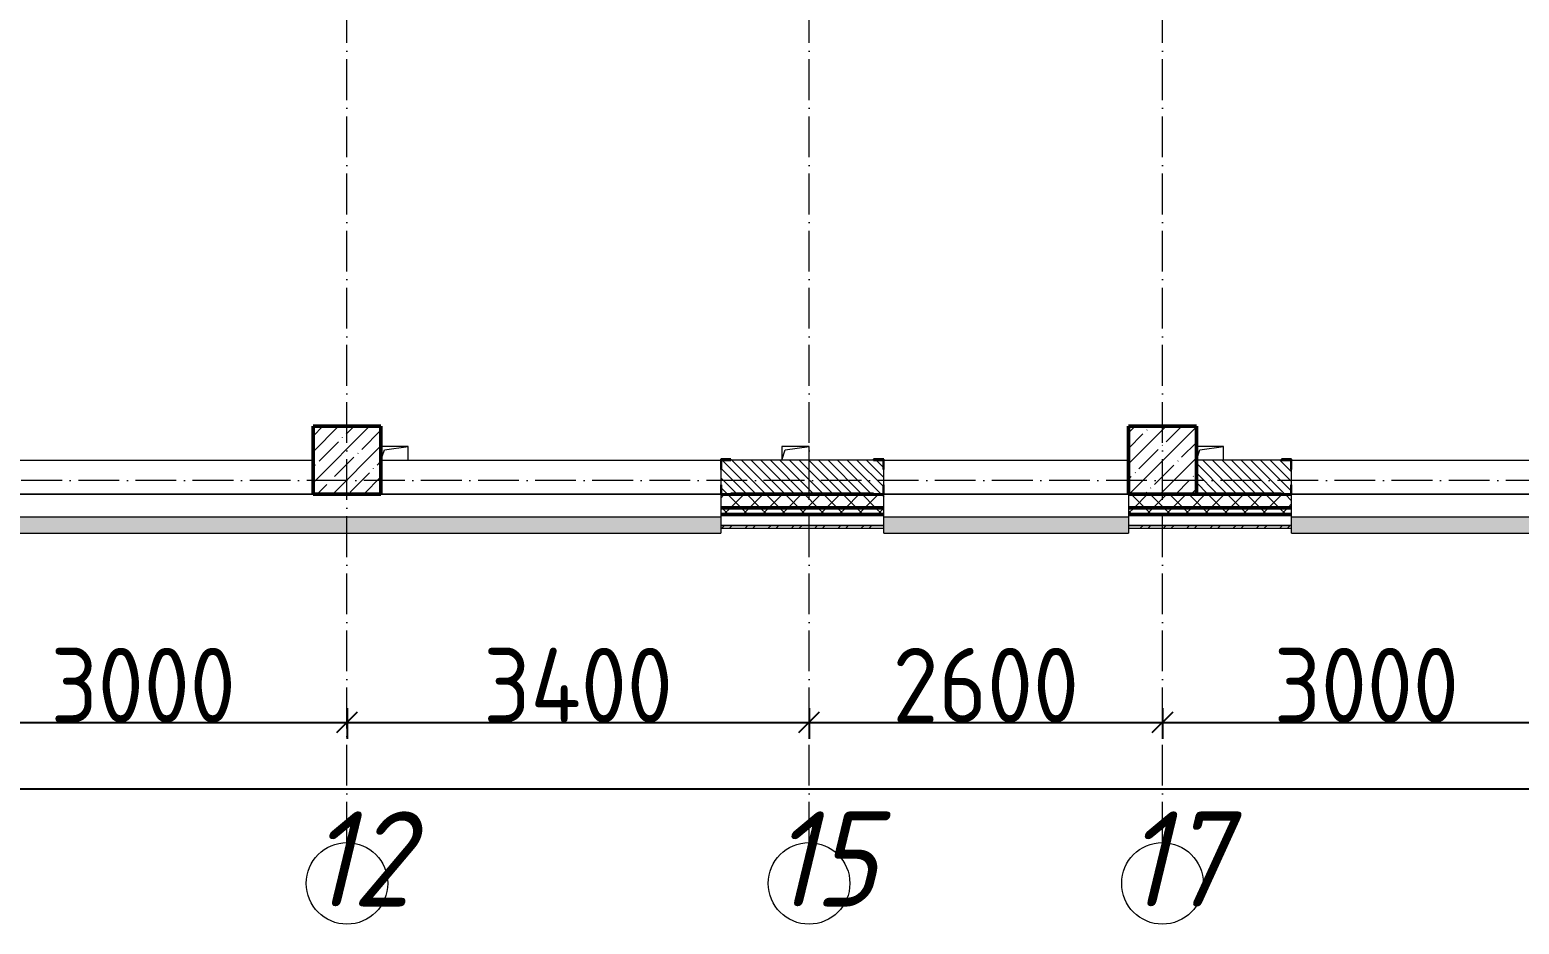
# Model space of a CAD drawing. Header units: millimetres. Extents: x -12989 to 629078, y -109036 to 555275.
# Drawn here: x 541226 to 552185, y -95598 to -89020 of the extents above; entities that cross this region are included whole.
import ezdxf

# ---------------------------------------------------------------- set-up
doc = ezdxf.new("R2010")
doc.units = ezdxf.units.MM
doc.linetypes.add('50_200_ШТРИХ_1Т_ш5_п1_п1_', pattern=[700, 500, -100, 0, -100])
for name, color, linetype, lineweight in [('A-____-____-DIMS', 7, 'Continuous', 9), ('A-GENM-____-MCUT', 7, 'Continuous', 25), ('A-GENM-____-OTLN', 7, 'Continuous', 9), ('A-GENM-____-OTLN-1', 7, 'Continuous', 25), ('A-GLAZ-____-OTLN', 7, 'Continuous', 9), ('A-WALL-____-MCUT-2', 7, 'Continuous', 50), ('A-WALL-____-MCUT-3', 7, 'Continuous', 9), ('A-WALL-____-OTLN', 7, 'Continuous', 9), ('A-WALL-____-PATT-1', 7, 'Continuous', 9), ('A-WALL-FNSH-MCUT-1', 7, 'Continuous', 9), ('S-COLS-____-MCUT', 7, 'Continuous', 50), ('S-COLS-____-OTLN', 7, 'Continuous', 9), ('S-GRID-____-IDEN', 7, 'Continuous', 9), ('S-GRID-____-OTLN-1', 7, '50_200_ШТРИХ_1Т_ш5_п1_п1_', 9)]:
    doc.layers.add(name, color=color, linetype=linetype, lineweight=lineweight)
doc.layers.add('A-GLAZ-____-OTLN-1', color=7, linetype='Continuous', lineweight=9, true_color=0xc0c0c0)
doc.styles.add('ISOCPEUR_I', font='isocpeui.ttf', dxfattribs={"width": 0.9, "height": 2.5})
doc.styles.add('ISOCPEUR_I_9', font='isocpeui.ttf', dxfattribs={"width": 0.9, "height": 250})
doc.styles.add('СПДС', font='isocpeur.ttf', dxfattribs={"width": 0.9})
doc.dimstyles.new('ISO-2_5_0_9К_БОЛЬШОЙ_ОСИ', dxfattribs={"dimscale": 304.8, "dimtxt": 248.995294, "dimasz": 0.492126, "dimexe": 0.393701, "dimexo": 0, "dimgap": 0, "dimtad": 1, "dimdec": 0, "dimzin": 0, "dimdsep": 46, "dimtxsty": 'ISOCPEUR_I_9', "dimblk1": 'OBLIQUE', "dimblk2": 'OBLIQUE', "dimsah": 1, "dimcen": 0.09, "dimdle": 0.393701, "dimazin": 0, "dimtfac": 1, "dimtdec": 4, "dimtix": 1, "dimtmove": 0, "dimatfit": 3, "dimfxl": 1, "dimtvp": 1, "dimtolj": 1, "dimtzin": 0, "dimarcsym": 2})
pattern_1 = [(45, (523510.01, -90515.61), (-70.71068, 70.71068), []), (135, (523510.01, -90515.61), (-70.71068, -70.71068), [])]
pattern_2 = [(135, (523510.01, -90515.614), (-35.35534, -35.35534), [])]

# ---------------------------------------------------------------- blocks, each defined once
blk = doc.blocks.new('BSC_Колонна _Прямоугольная - 500х500-V76-АР1_План отверстий 3 этажа в осях 1-64_А-ГГ')
at = {"layer": 'S-COLS-____-OTLN'}
h = blk.add_hatch(dxfattribs=at)
h.set_pattern_fill('FP_113', color=256, style=0, pattern_type=2)
h.set_pattern_definition([(45, (-20050, 1668.96), (-114.0493, 114.0493), []), (45, (-19935.95, 1668.96), (-114.0493, 114.0493), [201.613, -40.323, 3.353, -36.97])])
h.paths.add_polyline_path([(-250, -250), (250, -250), (250, 250), (-250, 250)], flags=0)
at = {"layer": 'S-COLS-____-MCUT'}
for p, q in [((250, 250), (-250, 250)), ((-250, 250), (-250, -250)), ((250, -250), (250, 250)), ((-250, -250), (250, -250))]:
    blk.add_line(p, q, dxfattribs=at)
blk = doc.blocks.new('BSC_Колонна _Прямоугольная - 500х500-V104-АР1_План отверстий 3 этажа в осях 1-64_А-ГГ')
at = {"layer": 'S-COLS-____-OTLN'}
h = blk.add_hatch(dxfattribs=at)
h.set_pattern_fill('FP_127', color=256, style=0, pattern_type=2)
h.set_pattern_definition([(45, (-26050, 1668.96), (-114.0493, 114.0493), []), (45, (-25935.95, 1668.96), (-114.0493, 114.0493), [201.613, -40.323, 3.353, -36.97])])
h.paths.add_polyline_path([(-250, -250), (250, -250), (250, 250), (-250, 250)], flags=0)
at = {"layer": 'S-COLS-____-MCUT'}
for p, q in [((250, 250), (-250, 250)), ((-250, 250), (-250, -250)), ((250, -250), (250, 250)), ((-250, -250), (250, -250))]:
    blk.add_line(p, q, dxfattribs=at)
blk = doc.blocks.new('Фахверк_СКБ_Уголок - 250_2700-27497298-АР1_План отверстий 3 этажа в осях 1-64_А-ГГ')
at = {"layer": 'A-GENM-____-MCUT'}
for p, q in [((200, 181), (125, 181)), ((125, 181), (125, 106)), ((131, 106), (131, 175)), ((131, 175), (200, 175)), ((200, 175), (200, 181)), ((125, 106), (131, 106)), ((131, -6), (125, -6)), ((125, -6), (125, -81)), ((125, -81), (200, -81)), ((131, -75), (131, -6)), ((200, -75), (131, -75)), ((200, -81), (200, -75))]:
    blk.add_line(p, q, dxfattribs=at)
blk = doc.blocks.new('AR_Отверстие прямоугольное _в плите_ - AR_Отверстие прямоугольное _в плите_-30510712-АР1_План отверстий 3 этажа в осях 1-64_А-ГГ')
at = {"layer": 'A-GENM-____-OTLN'}
for p, q in [((100, 50), (-100, 50)), ((-100, -50), (-75, 25)), ((-75, 25), (100, 50)), ((100, -50), (100, 50))]:
    blk.add_line(p, q, dxfattribs=at)
blk = doc.blocks.new('AR_Отверстие прямоугольное _в плите_ - AR_Отверстие прямоугольное _в плите_-V184-АР1_План отверстий 3 этажа в осях 1-64_А-ГГ')
at = {"layer": 'A-GENM-____-OTLN'}
for p, q in [((100, 50), (-100, 50)), ((-100, 50), (-100, -50)), ((-100, -50), (-75, 25)), ((-75, 25), (100, 50)), ((100, -50), (100, 50))]:
    blk.add_line(p, q, dxfattribs=at)
blk = doc.blocks.new('Отлив_СКБ - Отлив витража_120_НВФ-31885342-АР1_План отверстий 3 этажа в осях 1-64_А-ГГ')
at = {"layer": 'A-GLAZ-____-OTLN-1'}
for points in [[(7800, -2), (7800, 0), (0, 0), (0, -2), (6196, -2)], [(7800, -120), (7800, -2), (0, -2), (0, -120), (6196, -120)]]:
    blk.add_hatch(color=256, dxfattribs=at).paths.add_polyline_path(points, flags=0)
at = {"layer": 'A-GLAZ-____-OTLN'}
for p, q in [((0, 0), (7800, 0)), ((7800, -2), (0, -2)), ((0, -120), (0, -83)), ((7800, -83), (7800, -120)), ((0, -120), (7800, -120))]:
    blk.add_line(p, q, dxfattribs=at)
blk = doc.blocks.new('Отлив_СКБ - Отлив витража_120_НВФ-V214-АР1_План отверстий 3 этажа в осях 1-64_А-ГГ')
at = {"layer": 'A-GLAZ-____-OTLN-1'}
for points in [[(0, -2), (1800, -2), (1800, 0), (0, 0)], [(731, -120), (1800, -120), (1800, -2), (0, -2), (0, -120)]]:
    blk.add_hatch(color=256, dxfattribs=at).paths.add_polyline_path(points, flags=0)
at = {"layer": 'A-GLAZ-____-OTLN'}
for p, q in [((0, 0), (1800, 0)), ((1800, -2), (0, -2)), ((0, -120), (0, -83)), ((1800, -63), (1800, -120)), ((0, -120), (1800, -120))]:
    blk.add_line(p, q, dxfattribs=at)
blk = doc.blocks.new('Отлив_СКБ - Отлив витража_120_НВФ-31885687-АР1_План отверстий 3 этажа в осях 1-64_А-ГГ')
at = {"layer": 'A-GLAZ-____-OTLN-1'}
for points in [[(0, 0), (0, -2), (1800, -2), (1800, 0), (534, 0)], [(0, -2), (0, -120), (1800, -120), (1800, -2), (534, -2)]]:
    blk.add_hatch(color=256, dxfattribs=at).paths.add_polyline_path(points, flags=0)
at = {"layer": 'A-GLAZ-____-OTLN'}
for p, q in [((0, 0), (1800, 0)), ((1800, -2), (0, -2)), ((0, -120), (0, -83)), ((1800, -83), (1800, -120)), ((0, -120), (1800, -120))]:
    blk.add_line(p, q, dxfattribs=at)
blk = doc.blocks.new('Ось сетки - Круг_Ø6_00__ISO-2_5_0_9K_-25732049-АР1_План отверстий 3 этажа в осях 1-64_А-ГГ')
at = {"layer": 'S-GRID-____-IDEN'}
blk.add_circle((0, 0), 3, dxfattribs=at)
blk = doc.blocks.new('_Oblique')
at = {"color": 0, "linetype": 'ByBlock', "lineweight": -2}
blk.add_line((-0.5, -0.5), (0.5, 0.5), dxfattribs=at)
blk = doc.blocks.new('*D2911')
at = {"layer": 'A-____-____-DIMS', "color": 0, "lineweight": -2, "transparency": 16777216}
for p, q in [((300821, -90356), (300821, -90582)), ((303821, -90356), (303821, -90582)), ((300701, -90462), (303941, -90462))]:
    blk.add_line(p, q, dxfattribs=at)
at = {"layer": 'Defpoints', "color": 0, "transparency": 16777216}
for p in [(300821, -90356), (303821, -90356), (303821, -90462)]:
    blk.add_point(p, dxfattribs=at)
at = {"layer": 'A-____-____-DIMS', "color": 0, "lineweight": -2, "transparency": 16777216, "xscale": 150, "yscale": 150, "zscale": 150, "rotation": 180}
blk.add_blockref('_Oblique', (300821, -90462), dxfattribs=at)
at = {"layer": 'A-____-____-DIMS', "color": 0, "lineweight": -2, "transparency": 16777216, "xscale": 150, "yscale": 150, "zscale": 150}
blk.add_blockref('_Oblique', (303821, -90462), dxfattribs=at)
at = {"layer": 'A-____-____-DIMS', "color": 0, "transparency": 16777216, "insert": (302321, -90188), "char_height": 548.6, "attachment_point": 5, "style": 'СПДС'}
blk.add_mtext('\\A1;3000', dxfattribs=at)
blk = doc.blocks.new('*D2912')
at = {"layer": 'A-____-____-DIMS', "color": 0, "lineweight": -2, "transparency": 16777216}
for p, q in [((303821, -90356), (303821, -90582)), ((307221, -90356), (307221, -90582)), ((303701, -90462), (307341, -90462))]:
    blk.add_line(p, q, dxfattribs=at)
at = {"layer": 'Defpoints', "color": 0, "transparency": 16777216}
for p in [(303821, -90356), (307221, -90356), (307221, -90462)]:
    blk.add_point(p, dxfattribs=at)
at = {"layer": 'A-____-____-DIMS', "color": 0, "lineweight": -2, "transparency": 16777216, "xscale": 150, "yscale": 150, "zscale": 150, "rotation": 180}
blk.add_blockref('_Oblique', (303821, -90462), dxfattribs=at)
at = {"layer": 'A-____-____-DIMS', "color": 0, "lineweight": -2, "transparency": 16777216, "xscale": 150, "yscale": 150, "zscale": 150}
blk.add_blockref('_Oblique', (307221, -90462), dxfattribs=at)
at = {"layer": 'A-____-____-DIMS', "color": 0, "transparency": 16777216, "insert": (305521, -90188), "char_height": 548.6, "attachment_point": 5, "style": 'СПДС'}
blk.add_mtext('\\A1;3400', dxfattribs=at)
blk = doc.blocks.new('*D2913')
at = {"layer": 'A-____-____-DIMS', "color": 0, "lineweight": -2, "transparency": 16777216}
for p, q in [((307221, -90356), (307221, -90582)), ((309821, -90356), (309821, -90582)), ((307101, -90462), (309941, -90462))]:
    blk.add_line(p, q, dxfattribs=at)
at = {"layer": 'Defpoints', "color": 0, "transparency": 16777216}
for p in [(307221, -90356), (309821, -90356), (309821, -90462)]:
    blk.add_point(p, dxfattribs=at)
at = {"layer": 'A-____-____-DIMS', "color": 0, "lineweight": -2, "transparency": 16777216, "xscale": 150, "yscale": 150, "zscale": 150, "rotation": 180}
blk.add_blockref('_Oblique', (307221, -90462), dxfattribs=at)
at = {"layer": 'A-____-____-DIMS', "color": 0, "lineweight": -2, "transparency": 16777216, "xscale": 150, "yscale": 150, "zscale": 150}
blk.add_blockref('_Oblique', (309821, -90462), dxfattribs=at)
at = {"layer": 'A-____-____-DIMS', "color": 0, "transparency": 16777216, "insert": (308521, -90188), "char_height": 548.6, "attachment_point": 5, "style": 'СПДС'}
blk.add_mtext('\\A1;2600', dxfattribs=at)
blk = doc.blocks.new('*D2914')
at = {"layer": 'A-____-____-DIMS', "color": 0, "lineweight": -2, "transparency": 16777216}
for p, q in [((309821, -90356), (309821, -90582)), ((312821, -90356), (312821, -90582)), ((309701, -90462), (312941, -90462))]:
    blk.add_line(p, q, dxfattribs=at)
at = {"layer": 'Defpoints', "color": 0, "transparency": 16777216}
for p in [(309821, -90356), (312821, -90356), (312821, -90462)]:
    blk.add_point(p, dxfattribs=at)
at = {"layer": 'A-____-____-DIMS', "color": 0, "lineweight": -2, "transparency": 16777216, "xscale": 150, "yscale": 150, "zscale": 150, "rotation": 180}
blk.add_blockref('_Oblique', (309821, -90462), dxfattribs=at)
at = {"layer": 'A-____-____-DIMS', "color": 0, "lineweight": -2, "transparency": 16777216, "xscale": 150, "yscale": 150, "zscale": 150}
blk.add_blockref('_Oblique', (312821, -90462), dxfattribs=at)
at = {"layer": 'A-____-____-DIMS', "color": 0, "transparency": 16777216, "insert": (311321, -90188), "char_height": 548.6, "attachment_point": 5, "style": 'СПДС'}
blk.add_mtext('\\A1;3000', dxfattribs=at)
blk = doc.blocks.new('*D2935')
at = {"layer": 'A-____-____-DIMS', "color": 0, "lineweight": -2, "transparency": 16777216}
for p, q in [((281421, -90844), (281421, -91070)), ((384921, -90844), (384921, -91070)), ((281301, -90950), (385041, -90950))]:
    blk.add_line(p, q, dxfattribs=at)
at = {"layer": 'Defpoints', "color": 0, "transparency": 16777216}
for p in [(281421, -90844), (384921, -90844), (384921, -90950)]:
    blk.add_point(p, dxfattribs=at)
at = {"layer": 'A-____-____-DIMS', "color": 0, "lineweight": -2, "transparency": 16777216, "xscale": 150, "yscale": 150, "zscale": 150, "rotation": 180}
blk.add_blockref('_Oblique', (281421, -90950), dxfattribs=at)
at = {"layer": 'A-____-____-DIMS', "color": 0, "lineweight": -2, "transparency": 16777216, "xscale": 150, "yscale": 150, "zscale": 150}
blk.add_blockref('_Oblique', (384921, -90950), dxfattribs=at)
at = {"layer": 'A-____-____-DIMS', "color": 0, "transparency": 16777216, "insert": (333171, -90676), "char_height": 548.6, "attachment_point": 5, "style": 'СПДС'}
blk.add_mtext('\\A1;103500', dxfattribs=at)
blk = doc.blocks.new('3эт')
at = {"layer": 'S-GRID-____-OTLN-1', "color": 251, "ltscale": 0.6, "true_color": 0x636466}
for p, q in [((303820.7, -91346.1), (303820.7, -36982.5)), ((307220.7, -91346.1), (307220.7, -36982.5)), ((309820.7, -91346.1), (309820.7, -76712.9)), ((387845.1, -88682.4), (279101.9, -88682.4))]:
    blk.add_line(p, q, dxfattribs=at)
at = {"layer": 'S-GRID-____-IDEN', "char_height": 700, "width": 346.329, "attachment_point": 1, "style": 'ISOCPEUR_I'}
for s, insert in [('12', (303542.4, -91116.3)), ('15', (306942.4, -91116.3)), ('17', (309542.4, -91116.3))]:
    blk.add_mtext(s, dxfattribs=dict(at, insert=insert))
at = {"layer": 'A-____-____-DIMS'}
for base, p1, p2, override, picture, middle in [((303820.7, -90462), (300820.7, -90355.9), (303820.7, -90355.9), {"dimtxt": 1.8, "dimpost": '<>', "dimtxsty": 'СПДС', "dimfxl": 3000}, '*D2911', (302320.7, -90187.7)), ((307220.7, -90462), (303820.7, -90355.9), (307220.7, -90355.9), {"dimtxt": 1.8, "dimpost": '<>', "dimtxsty": 'СПДС', "dimfxl": 3400}, '*D2912', (305520.7, -90187.7)), ((309820.7, -90462), (307220.7, -90355.9), (309820.7, -90355.9), {"dimtxt": 1.8, "dimpost": '<>', "dimtxsty": 'СПДС', "dimfxl": 2600}, '*D2913', (308520.7, -90187.7)), ((312820.7, -90462), (309820.7, -90355.9), (312820.7, -90355.9), {"dimtxt": 1.8, "dimpost": '<>', "dimtxsty": 'СПДС', "dimfxl": 3000}, '*D2914', (311320.7, -90187.7)), ((384920.7, -90950.2), (281420.7, -90844.1), (384920.7, -90844.1), {"dimtxt": 1.8, "dimpost": '<>', "dimtxsty": 'СПДС', "dimfxl": 103500}, '*D2935', (333170.7, -90675.9))]:
    dim = blk.add_linear_dim(base=base, p1=p1, p2=p2, dimstyle='ISO-2_5_0_9К_БОЛЬШОЙ_ОСИ', override=override, dxfattribs=at)
    dim.commit()
    dim.dimension.update_dxf_attribs({"geometry": picture, "text_midpoint": middle})

msp = doc.modelspace()

# ---------------------------------------------------------------- hatches: boundary and pattern name
at = {"layer": 'A-WALL-____-PATT-1'}
h = msp.add_hatch(dxfattribs=at)
h.set_pattern_fill('FP_6', color=256, style=0, pattern_type=2)
h.set_pattern_definition(pattern_2)
h.paths.add_polyline_path([(547435.0077, -92434.5723), (547504.0077, -92434.5723), (547504.0077, -92365.5723), (547510.0077, -92365.5723), (547510.0077, -92253.5723), (547504.0077, -92253.5723), (547504.0077, -92184.5723), (546316.0077, -92184.5723), (546316.0077, -92253.5723), (546310.0077, -92253.5723), (546310.0077, -92365.5723), (546316.0077, -92365.5723), (546316.0077, -92434.5723), (546473.3665, -92434.5723)], flags=0)
h = msp.add_hatch(dxfattribs=at)
h.set_pattern_fill('FP_6', color=256, style=0, pattern_type=2)
h.set_pattern_definition(pattern_2)
h.paths.add_polyline_path([(549810.0077, -92434.5723), (550504.0077, -92434.5723), (550504.0077, -92365.5723), (550510.0077, -92365.5723), (550510.0077, -92253.5723), (550504.0077, -92253.5723), (550504.0077, -92184.5723), (549810.0077, -92184.5723)], flags=0)
h = msp.add_hatch(dxfattribs=at)
h.set_pattern_fill('FP_1', color=256, style=0, pattern_type=2)
h.set_pattern_definition(pattern_1)
h.paths.add_polyline_path([(624260.0077, -92534.5723), (624760.0077, -92534.5723), (624760.0077, -92434.5723), (615735.0077, -92434.5723), (615735.0077, -92440.5723), (615660.0077, -92440.5723), (615660.0077, -92534.5723), (624241.7952, -92534.5723)], flags=0)
h.paths.add_polyline_path([(612753.2773, -92534.5723), (613860.0077, -92534.5723), (613860.0077, -92440.5723), (613785.0077, -92440.5723), (613785.0077, -92434.5723), (605910.0077, -92434.5723), (605910.0077, -92534.5723), (612510.0077, -92534.5723)], flags=0)
h.paths.add_polyline_path([(604910.0077, -92534.5723), (604910.0077, -92434.5723), (603785.0077, -92434.5723), (603785.0077, -92440.5723), (603710.0077, -92440.5723), (603710.0077, -92534.5723), (604799.688, -92534.5723)], flags=0)
h.paths.add_polyline_path([(601910.0077, -92534.5723), (601910.0077, -92440.5723), (601835.0077, -92440.5723), (601835.0077, -92434.5723), (600785.0077, -92434.5723), (600785.0077, -92440.5723), (600710.0077, -92440.5723), (600710.0077, -92534.5723), (601264.7594, -92534.5723)], flags=0)
h.paths.add_polyline_path([(598910.0077, -92534.5723), (598910.0077, -92434.5723), (597785.0077, -92434.5723), (597785.0077, -92440.5723), (597710.0077, -92440.5723), (597710.0077, -92534.5723), (597785.0077, -92534.5723)], flags=0)
h.paths.add_polyline_path([(594510.0077, -92534.5723), (595910.0077, -92534.5723), (595910.0077, -92434.5723), (594585.0077, -92434.5723), (594585.0077, -92440.5723), (594510.0077, -92440.5723)], flags=0)
h.paths.add_polyline_path([(592427.438, -92534.5723), (592710.0077, -92534.5723), (592710.0077, -92440.5723), (592635.0077, -92440.5723), (592635.0077, -92434.5723), (591585.0077, -92434.5723), (591585.0077, -92440.5723), (591510.0077, -92440.5723), (591510.0077, -92534.5723), (591543.7058, -92534.5723)], flags=0)
h.paths.add_polyline_path([(589710.0077, -92534.5723), (589710.0077, -92434.5723), (588585.0077, -92434.5723), (588585.0077, -92440.5723), (588510.0077, -92440.5723), (588510.0077, -92534.5723), (588585.0077, -92534.5723)], flags=0)
h.paths.add_polyline_path([(586360.0077, -92534.5723), (586710.0077, -92534.5723), (586710.0077, -92440.5723), (586635.0077, -92440.5723), (586635.0077, -92434.5723), (585585.0077, -92434.5723), (585585.0077, -92440.5723), (585510.0077, -92440.5723), (585510.0077, -92534.5723), (586241.313, -92534.5723)], flags=0)
h.paths.add_polyline_path([(583710.0077, -92534.5723), (583710.0077, -92440.5723), (583635.0077, -92440.5723), (583635.0077, -92434.5723), (582585.0077, -92434.5723), (582585.0077, -92440.5723), (582510.0077, -92440.5723), (582510.0077, -92534.5723), (583590.1165, -92534.5723)], flags=0)
h.paths.add_polyline_path([(580710.0077, -92534.5723), (580710.0077, -92440.5723), (580635.0077, -92440.5723), (580635.0077, -92434.5723), (579585.0077, -92434.5723), (579585.0077, -92440.5723), (579510.0077, -92440.5723), (579510.0077, -92534.5723), (580055.188, -92534.5723)], flags=0)
h.paths.add_polyline_path([(576520.2594, -92534.5723), (577710.0077, -92534.5723), (577710.0077, -92440.5723), (577635.0077, -92440.5723), (577635.0077, -92434.5723), (576585.0077, -92434.5723), (576585.0077, -92440.5723), (576510.0077, -92440.5723), (576510.0077, -92534.5723), (576516.0077, -92534.5723)], flags=0)
h.paths.add_polyline_path([(573510.0077, -92534.5723), (574710.0077, -92534.5723), (574710.0077, -92440.5723), (574635.0077, -92440.5723), (574635.0077, -92434.5723), (573585.0077, -92434.5723), (573585.0077, -92440.5723), (573510.0077, -92440.5723)], flags=0)
h.paths.add_polyline_path([(568566.6701, -92534.5723), (568710.0077, -92534.5723), (568710.0077, -92440.5723), (568635.0077, -92440.5723), (568635.0077, -92434.5723), (567585.0077, -92434.5723), (567585.0077, -92440.5723), (567510.0077, -92440.5723), (567510.0077, -92534.5723), (568360.0077, -92534.5723)], flags=0)
h.paths.add_polyline_path([(565710.0077, -92534.5723), (565710.0077, -92440.5723), (565635.0077, -92440.5723), (565635.0077, -92434.5723), (564585.0077, -92434.5723), (564585.0077, -92440.5723), (564510.0077, -92440.5723), (564510.0077, -92534.5723), (565704.0077, -92534.5723)], flags=0)
h.paths.add_polyline_path([(562380.5451, -92534.5723), (562710.0077, -92534.5723), (562710.0077, -92440.5723), (562635.0077, -92439.9295), (562635.0077, -92434.5723), (561310.0077, -92434.5723), (561310.0077, -92534.5723)], flags=0)
h.paths.add_polyline_path([(558845.6165, -92534.5723), (559510.0077, -92534.5723), (559510.0077, -92440.5723), (559435.0077, -92440.5723), (559435.0077, -92434.5723), (558310.0077, -92434.5723), (558310.0077, -92534.5723)], flags=0)
h.paths.add_polyline_path([(556510.0077, -92534.5723), (556510.0077, -92440.5723), (556435.0077, -92440.5723), (556435.0077, -92434.5723), (555385.0077, -92434.5723), (555385.0077, -92440.5723), (555310.0077, -92440.5723), (555310.6879, -92534.5723), (556504.0077, -92534.5723)], flags=0)
h.paths.add_polyline_path([(553510.0077, -92534.5723), (553510.0077, -92440.5723), (553435.0077, -92440.5723), (553435.0077, -92434.5723), (552310.0077, -92434.5723), (552310.0077, -92534.5723), (552659.4915, -92534.5723)], flags=0)
h.paths.add_polyline_path([(550510.0077, -92534.5723), (550510.0077, -92440.5723), (550435.0077, -92440.5723), (550435.0077, -92434.5723), (549310.0077, -92434.5723), (549310.0077, -92534.5723), (550008.2951, -92534.5723)], flags=0)
h.paths.add_polyline_path([(547510.0077, -92534.5723), (547510.0077, -92440.5723), (547435.0077, -92440.5723), (547435.0077, -92434.5723), (546385.0077, -92434.5723), (546385.0077, -92440.5723), (546310.0077, -92440.5723), (546310.0077, -92534.5723), (546473.3665, -92534.5723)], flags=0)
h.paths.add_polyline_path([(537636.0451, -92534.5723), (538510.0077, -92534.5723), (538510.0077, -92440.5723), (538435.0077, -92440.5723), (538435.0077, -92434.5723), (537385.0077, -92434.5723), (537385.0077, -92440.5723), (537310.0077, -92440.5723), (537310.0077, -92534.5723)], flags=0)
h.paths.add_polyline_path([(535868.5808, -92534.5723), (536310.0077, -92534.5723), (536310.0077, -92440.5723), (536235.0077, -92440.5723), (536235.0077, -92434.5723), (530985.0077, -92434.5723), (530985.0077, -92440.5723), (530910.0077, -92440.5723), (530910.0077, -92534.5723), (534410.0077, -92534.5723)], flags=0)
h.paths.add_polyline_path([(528798.7236, -92534.5723), (529910.0077, -92534.5723), (529910.0077, -92440.5723), (529835.0077, -92440.5723), (529835.0077, -92434.5723), (521060.0077, -92434.5723), (521060.0077, -92534.5723), (527031.2593, -92534.5723)], flags=0)
h = msp.add_hatch(dxfattribs=at)
h.set_pattern_fill('FP_1', color=256, style=0, pattern_type=2)
h.set_pattern_definition(pattern_1)
h.paths.add_polyline_path([(624760.0077, -92584.5723), (624860.0077, -92584.5723), (624860.0077, -92534.5723), (615660.0077, -92534.5723), (615660.0077, -92584.5723), (624241.7952, -92584.5723)], flags=0)
h.paths.add_polyline_path([(612753.2773, -92584.5723), (613860.0077, -92584.5723), (613860.0077, -92534.5723), (605910.0077, -92534.5723), (605910.0077, -92584.5723), (611869.5451, -92584.5723)], flags=0)
h.paths.add_polyline_path([(604799.688, -92584.5723), (604910.0077, -92584.5723), (604910.0077, -92534.5723), (603710.0077, -92534.5723), (603710.0077, -92584.5723), (603915.9558, -92584.5723)], flags=0)
h.paths.add_polyline_path([(600710.0077, -92584.5723), (601910.0077, -92584.5723), (601910.0077, -92534.5723), (600710.0077, -92534.5723)], flags=0)
h.paths.add_polyline_path([(597729.8308, -92584.5723), (598910.0077, -92584.5723), (598910.0077, -92534.5723), (597710.0077, -92534.5723), (597710.0077, -92584.5723)], flags=0)
h.paths.add_polyline_path([(595910.0077, -92584.5723), (595910.0077, -92534.5723), (594510.0077, -92534.5723), (594510.0077, -92584.5723), (595078.6344, -92584.5723)], flags=0)
h.paths.add_polyline_path([(592710.0077, -92584.5723), (592710.0077, -92534.5723), (591510.0077, -92534.5723), (591510.0077, -92584.5723), (592427.438, -92584.5723)], flags=0)
h.paths.add_polyline_path([(589710.0077, -92584.5723), (589710.0077, -92534.5723), (588510.0077, -92534.5723), (588510.0077, -92584.5723)], flags=0)
h.paths.add_polyline_path([(586710.0077, -92584.5723), (586710.0077, -92534.5723), (585510.0077, -92534.5723), (585510.0077, -92584.5723), (586241.313, -92584.5723)], flags=0)
h.paths.add_polyline_path([(582510.0077, -92584.5723), (583710.0077, -92584.5723), (583710.0077, -92534.5723), (582510.0077, -92534.5723)], flags=0)
h.paths.add_polyline_path([(579510.0077, -92584.5723), (580710.0077, -92584.5723), (580710.0077, -92534.5723), (579510.0077, -92534.5723)], flags=0)
h.paths.add_polyline_path([(576520.2594, -92584.5723), (577710.0077, -92584.5723), (577710.0077, -92534.5723), (576510.0077, -92534.5723), (576510.0077, -92584.5723)], flags=0)
h.paths.add_polyline_path([(574710.0077, -92584.5723), (574710.0077, -92534.5723), (573510.0077, -92534.5723), (573510.0077, -92584.5723), (573869.063, -92584.5723)], flags=0)
h.paths.add_polyline_path([(568566.6701, -92584.5723), (568710.0077, -92584.5723), (568710.0077, -92534.5723), (567510.0077, -92534.5723), (567510.0077, -92584.5723), (567682.938, -92584.5723)], flags=0)
h.paths.add_polyline_path([(565710.0077, -92584.5723), (565710.0077, -92534.5723), (564510.0077, -92534.5723), (564510.0077, -92584.5723), (565031.7415, -92584.5723)], flags=0)
h.paths.add_polyline_path([(562380.5451, -92584.5723), (562710.0077, -92584.5723), (562710.0077, -92534.5723), (561310.0077, -92534.5723), (561310.0077, -92584.5723)], flags=0)
h.paths.add_polyline_path([(559510.0077, -92584.5723), (559510.0077, -92534.5723), (558310.0077, -92534.5723), (558310.0077, -92584.5723), (558845.6165, -92584.5723)], flags=0)
h.paths.add_polyline_path([(556510.0077, -92584.5723), (556510.0077, -92534.5723), (555310.0077, -92534.5723), (555310.6879, -92584.5723)], flags=0)
h.paths.add_polyline_path([(553510.0077, -92584.5723), (553510.0077, -92534.5723), (552310.0077, -92534.5723), (552310.0077, -92584.5723), (552659.4915, -92584.5723)], flags=0)
h.paths.add_polyline_path([(550510.0077, -92584.5723), (550510.0077, -92534.5723), (549310.0077, -92534.5723), (549310.0077, -92584.5723), (550008.2951, -92584.5723)], flags=0)
h.paths.add_polyline_path([(546473.3665, -92584.5723), (547510.0077, -92584.5723), (547510.0077, -92534.5723), (546310.0077, -92534.5723), (546310.0077, -92584.5723)], flags=0)
h.paths.add_polyline_path([(537310.0077, -92584.5723), (538510.0077, -92584.5723), (538510.0077, -92534.5723), (537310.0077, -92534.5723)], flags=0)
h.paths.add_polyline_path([(536310.0077, -92584.5723), (536310.0077, -92534.5723), (530910.0077, -92534.5723), (530910.0077, -92584.5723), (535868.5808, -92584.5723)], flags=0)
h.paths.add_polyline_path([(529682.4558, -92584.5723), (529910.0077, -92584.5723), (529910.0077, -92534.5723), (520960.0077, -92534.5723), (520960.0077, -92584.5723), (528798.7236, -92584.5723)], flags=0)
h = msp.add_hatch(dxfattribs=at)
h.set_pattern_fill('FP_3', color=256, style=0, pattern_type=2)
h.set_pattern_definition([(45, (523510.01, -90515.61), (-85.5366, 85.5366), []), (45, (523567.03, -90515.61), (-85.5366, 85.5366), [])])
h.paths.add_polyline_path([(561825.0077, -92684.5723), (561825.0077, -92664.5723), (561311.0077, -92664.5723), (561311.0077, -92684.5723)], flags=0)
h.paths.add_polyline_path([(559510.0077, -92684.5723), (559510.0077, -92664.5723), (558310.0077, -92664.5723), (558310.0077, -92684.5723), (558845.6165, -92684.5723)], flags=0)
h.paths.add_polyline_path([(556510.0077, -92684.5723), (556510.0077, -92664.5723), (555311.0077, -92664.5723), (555311.0077, -92684.5723)], flags=0)
h.paths.add_polyline_path([(553510.0077, -92684.5723), (553510.0077, -92664.5723), (552310.0077, -92664.5723), (552310.0077, -92684.5723), (552659.4915, -92684.5723)], flags=0)
h.paths.add_polyline_path([(550008.2951, -92684.5723), (550510.0077, -92684.5723), (550510.0077, -92664.5723), (549311.0077, -92664.5723), (549311.0077, -92684.5723)], flags=0)
h.paths.add_polyline_path([(547510.0077, -92684.5723), (547510.0077, -92664.5723), (546310.0077, -92664.5723), (546310.0077, -92684.5723), (546473.3665, -92684.5723)], flags=0)
h.paths.add_polyline_path([(537636.0451, -92684.5723), (538510.0077, -92684.5723), (538510.0077, -92664.5723), (537310.0077, -92664.5723), (537310.0077, -92684.5723)], flags=0)
h.paths.add_polyline_path([(536310.0077, -92684.5723), (536310.0077, -92664.5723), (530910.0077, -92664.5723), (530910.0077, -92684.5723), (535868.5808, -92684.5723)], flags=0)
h.paths.add_polyline_path([(529682.4558, -92684.5723), (529910.0077, -92684.5723), (529910.0077, -92664.5723), (520830.0077, -92664.5723), (520830.0077, -92684.5723), (528798.7236, -92684.5723)], flags=0)

# ---------------------------------------------------------------- linework, layer by layer
at = {"layer": 'A-WALL-____-MCUT-2'}
for p, q in [((547435.0077, -92434.5723), (546385.0077, -92434.5723)), ((546385.0077, -92434.5723), (547435.0077, -92434.5723)), ((550435.0077, -92434.5723), (549810.0077, -92434.5723)), ((549810.0077, -92434.5723), (550435.0077, -92434.5723)), ((546310.0077, -92534.5723), (547510.0077, -92534.5723)), ((546310.0077, -92584.5723), (547510.0077, -92584.5723)), ((549310.0077, -92534.5723), (550510.0077, -92534.5723)), ((549310.0077, -92584.5723), (550510.0077, -92584.5723))]:
    msp.add_line(p, q, dxfattribs=at)
at = {"layer": 'A-WALL-____-MCUT-3'}
for p, q in [((546310.0077, -92253.5723), (546310.0077, -92365.5723)), ((547435.0077, -92184.5723), (546385.0077, -92184.5723)), ((547510.0077, -92365.5723), (547510.0077, -92253.5723)), ((550435.0077, -92184.5723), (549810.0077, -92184.5723)), ((550510.0077, -92365.5723), (550510.0077, -92253.5723)), ((546310.0077, -92440.5723), (546310.0077, -92664.5723)), ((547510.0077, -92664.5723), (547510.0077, -92440.5723)), ((549310.0077, -92434.5723), (549310.0077, -92664.5723)), ((550510.0077, -92664.5723), (550510.0077, -92440.5723)), ((546310.0077, -92664.5723), (547510.0077, -92664.5723)), ((549310.0077, -92664.5723), (550510.0077, -92664.5723))]:
    msp.add_line(p, q, dxfattribs=at)
at = {"layer": 'A-WALL-____-OTLN'}
for p, q in [((540810.0077, -92184.5723), (543310.0077, -92184.5723)), ((543810.0077, -92184.5723), (546310.0077, -92184.5723)), ((547510.0077, -92184.5723), (549310.0077, -92184.5723)), ((550510.0077, -92184.5723), (552310.0077, -92184.5723)), ((540810.0077, -92434.5723), (543310.0077, -92434.5723)), ((543310.0077, -92434.5723), (540810.0077, -92434.5723)), ((543810.0077, -92434.5723), (546310.0077, -92434.5723)), ((546310.0077, -92434.5723), (543810.0077, -92434.5723)), ((547510.0077, -92434.5723), (549310.0077, -92434.5723)), ((549310.0077, -92434.5723), (547510.0077, -92434.5723)), ((550510.0077, -92434.5723), (552310.0077, -92434.5723)), ((552310.0077, -92434.5723), (550510.0077, -92434.5723))]:
    msp.add_line(p, q, dxfattribs=at)
at = {"layer": 'A-WALL-FNSH-MCUT-1'}
for p, q in [((547510.0077, -92664.5723), (546310.0077, -92664.5723)), ((546310.0077, -92664.5723), (546310.0077, -92684.5723)), ((546310.0077, -92684.5723), (547510.0077, -92684.5723)), ((547510.0077, -92684.5723), (547510.0077, -92664.5723)), ((550510.0077, -92664.5723), (549311.0077, -92664.5723)), ((549311.0077, -92664.5723), (549311.0077, -92684.5723)), ((549311.0077, -92684.5723), (550510.0077, -92684.5723)), ((550510.0077, -92684.5723), (550510.0077, -92664.5723))]:
    msp.add_line(p, q, dxfattribs=at)

# ---------------------------------------------------------------- block references
msp.add_blockref('3эт', (239739.3002, -3652.1582))
at = {"layer": 'A-GENM-____-OTLN'}
for name, p in [('AR_Отверстие прямоугольное _в плите_ - AR_Отверстие прямоугольное _в плите_-30510712-АР1_План отверстий 3 этажа в осях 1-64_А-ГГ', (543910.0077, -92134.5723)), ('AR_Отверстие прямоугольное _в плите_ - AR_Отверстие прямоугольное _в плите_-V184-АР1_План отверстий 3 этажа в осях 1-64_А-ГГ', (546860.0077, -92134.5723)), ('AR_Отверстие прямоугольное _в плите_ - AR_Отверстие прямоугольное _в плите_-30510712-АР1_План отверстий 3 этажа в осях 1-64_А-ГГ', (549910.0077, -92134.5723))]:
    msp.add_blockref(name, p, dxfattribs=at)
at = {"layer": 'A-GENM-____-OTLN-1'}
msp.add_blockref('Фахверк_СКБ_Уголок - 250_2700-27497298-АР1_План отверстий 3 этажа в осях 1-64_А-ГГ', (546185.0077, -92359.5723), dxfattribs=at)
at = {"layer": 'A-GENM-____-OTLN-1', "rotation": 180}
for p in [(547635.0077, -92259.5723), (550635.0077, -92259.5723)]:
    msp.add_blockref('Фахверк_СКБ_Уголок - 250_2700-27497298-АР1_План отверстий 3 этажа в осях 1-64_А-ГГ', p, dxfattribs=at)
at = {"layer": 'A-GLAZ-____-OTLN'}
for name, p in [('Отлив_СКБ - Отлив витража_120_НВФ-31885342-АР1_План отверстий 3 этажа в осях 1-64_А-ГГ', (538510.0077, -92601.5723)), ('Отлив_СКБ - Отлив витража_120_НВФ-V214-АР1_План отверстий 3 этажа в осях 1-64_А-ГГ', (547510.0077, -92601.5723)), ('Отлив_СКБ - Отлив витража_120_НВФ-31885687-АР1_План отверстий 3 этажа в осях 1-64_А-ГГ', (550510.0077, -92601.5723))]:
    msp.add_blockref(name, p, dxfattribs=at)
at = {"layer": 'S-COLS-____-OTLN'}
for name, p in [('BSC_Колонна _Прямоугольная - 500х500-V76-АР1_План отверстий 3 этажа в осях 1-64_А-ГГ', (543560.0077, -92184.5723)), ('BSC_Колонна _Прямоугольная - 500х500-V104-АР1_План отверстий 3 этажа в осях 1-64_А-ГГ', (549560.0077, -92184.5723))]:
    msp.add_blockref(name, p, dxfattribs=at)
at = {"layer": 'S-GRID-____-IDEN', "xscale": 99.99999999999993, "yscale": 99.99999999999993, "zscale": 99.99999999999993}
for p in [(543560.0077, -95298.2206), (546960.0077, -95298.2206), (549560.0077, -95298.2206)]:
    msp.add_blockref('Ось сетки - Круг_Ø6_00__ISO-2_5_0_9K_-25732049-АР1_План отверстий 3 этажа в осях 1-64_А-ГГ', p, dxfattribs=at)

doc.saveas('drawing.dxf')
